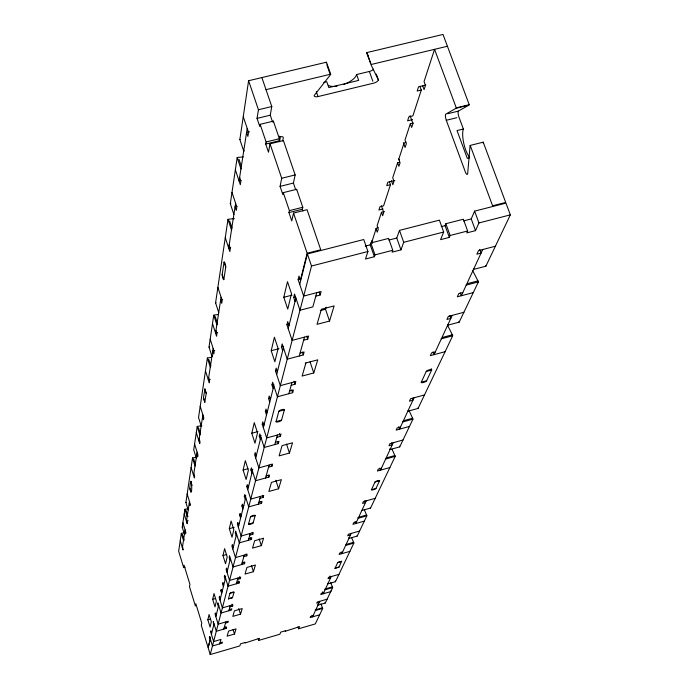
<?xml version="1.0" encoding="UTF-8"?>
<svg xmlns="http://www.w3.org/2000/svg" width="689" height="689" viewBox="0 0 689 689"><rect width="100%" height="100%" fill="white"/><g stroke="black" fill="none" stroke-linecap="round" stroke-linejoin="round"><path stroke-width="1.03" d="M183.929 532.838L182.008 533.2A2.532 0.603 -17.2 0 0 181.319 533.364L178.658 551.252L183.662 567.615L185.074 567.219M184.962 534.121A2.575 0.611 -17.2 0 1 184.428 534.285L182.24 527.154L184.893 509.3A2.644 0.663 -17.2 0 1 185.617 509.128L188.622 508.585M188.2 509.938L185.901 502.514L192.524 457.944A2.885 0.784 -17.3 0 1 193.316 457.763L196.951 457.16M201.851 425.69L198.027 426.293A3.032 0.87 -17.4 0 0 197.2 426.482L193.73 449.857L196.244 457.901A2.937 0.801 -17.3 0 0 196.649 457.789M211.445 357.393L208.293 357.832A3.35 1.068 -17.6 0 0 207.38 358.022L198.535 417.543L201.188 425.966A3.083 0.887 -17.4 0 0 201.61 425.845M212.668 356.092A3.419 1.094 -17.6 0 1 211.962 356.308L209.008 347.075L213.754 315.157A3.548 1.197 -17.8 0 1 214.71 314.968L218.534 314.477M218.723 312.582L215.579 302.85L227.99 219.369A3.996 1.516 -18.2 0 1 229.075 219.162L234.415 218.62M233.89 214.537L230.315 203.72L237.171 157.557A4.28 1.74 -18.6 0 1 238.334 157.35L243.346 156.928M244.311 150.874A4.384 1.8 -18.8 0 1 243.708 151.037L239.85 139.54L248.591 80.734L326.465 62.199L330.703 74.179A4.642 1.998 -20.3 0 1 330.367 74.868L314.193 95.461A4.556 1.929 -20.1 0 0 318.017 96.572L373.55 83.18A4.547 1.903 -20.9 0 0 378.407 79.984L376.297 74.128M189.785 488.182C191.62 466.668 193.006 503.452 189.785 488.182L190.974 492.006M203.488 397.82L204.917 388.872L206.218 393.419L204.771 402.307L203.488 397.82L204.866 402.178M222.194 274.463L224.063 262.113A2.885 0.482 75.6 0 1 225.07 263.551A2.885 0.482 75.6 0 1 225.734 267.237L223.839 279.51A2.842 0.465 75.6 0 1 222.848 278.08A2.842 0.465 75.6 0 1 222.194 274.463L223.839 279.51M182.352 547.703L185.108 529.884M189.492 501.566L186.443 521.254L188.123 520.789M193.549 475.332L197.132 452.165M198.88 440.865L202.893 414.899M213.168 348.513L208.319 379.854L210.257 379.338M221.091 297.243L215.554 333.071L217.621 332.529M235.621 203.324L228.696 248.092L230.694 247.584M247.205 128.404L239.074 180.983L241.098 180.484M183.662 567.615L184.058 565.204L189.931 584.41L189.501 586.744L195.383 605.976L195.84 603.736L201.782 623.166L201.291 625.328L208.078 647.514L209.999 639.874L209.534 636.421L212.462 645.981L222.151 643.164L222.452 642.105L220.024 642.811M295.59 189.475L293.402 183.059L295.159 174.928L283.412 140.547L270.019 143.82L268.495 152.209L265.73 144.061L278.993 140.814L279.389 138.713L273.387 121.126L260.132 124.347L259.77 126.475L257.031 118.396L258.444 109.749L248.591 80.734M272.319 121.247L270.252 115.201L271.785 106.537L261.88 77.573M265.73 144.061L266.1 141.96L260.132 124.347M273.128 122.556L273.387 121.126M279.501 141.719L280.199 138.058L279.553 136.155M282.697 140.995L283.308 137.852A4.392 1.8 -19.3 0 0 279.519 136.878M302.962 211.084L302.333 209.232L302.79 207.268L296.658 189.303L283.282 192.636L282.869 194.634L280.07 186.383L281.706 178.262L270.019 143.82M315.82 296.132L320.161 295.004L321.134 291.533L303.677 296.072L298.13 279.588L299.009 276.039L300.404 280.165L307.165 253.233L320.747 249.762L307.044 209.68L293.531 213.082L291.774 220.919L288.958 212.6L289.389 210.636L283.282 192.636M296.546 189.802L296.658 189.303M207.845 619.833L209.086 614.545L211.342 621.866L210.067 627.068L207.845 619.833L210.601 619.041M212.668 599.344L214.029 593.565L216.389 601.196L214.994 606.888L212.668 599.344L215.554 598.517M222.978 555.558L224.605 548.651L227.198 556.945L225.536 563.748L222.978 555.558L226.707 554.507M229.308 528.678L231.108 521.039L233.847 529.729L232.004 537.256L229.308 528.678L234.208 527.309M243.114 470.053L245.327 460.665L248.384 470.217L246.119 479.475L243.114 470.053L247.988 468.718M251.778 433.252L254.275 422.667L257.531 432.761L254.982 443.199L251.778 433.252L257.979 431.572M271.216 350.727L274.394 337.214L278.115 348.479L274.859 361.811L271.216 350.727L278.976 348.677M283.799 297.286L287.477 281.672L291.499 293.686L287.735 309.094L283.799 297.286L292.119 295.125M221.677 593.384L220.868 590.766L221.195 589.457L222.004 592.084M225.182 579.449L224.347 576.753L224.692 575.367L228.05 586.167L239.083 583.015L239.471 581.645L236.706 582.429M249.78 535.129L252.803 534.276L253.268 532.614L241.124 536.033L237.395 524.217L237.817 522.512L238.747 525.474M240.582 518.18L239.634 515.183L240.073 513.426L241.021 516.431M242.881 509.042L241.917 506.002L242.364 504.184L243.329 507.242M245.293 499.439L244.311 496.356L244.776 494.478L248.72 506.889L261.519 503.323L262.044 501.463L258.831 502.359M259.96 498.293L263.189 497.389L263.723 495.494L250.753 499.103L246.748 486.537L247.23 484.6L248.229 487.743M251.907 473.11L250.882 469.889L251.39 467.84L255.524 480.767L268.908 477.072L269.477 475.04L266.126 475.961M260.339 439.556L259.253 436.171L259.813 433.889L264.206 447.471L278.322 443.613L278.967 441.348L275.428 442.312M276.797 437.343L280.363 436.37L281.017 434.053L266.686 437.954L262.225 424.183L262.819 421.806L263.939 425.259M266.505 415.019L265.368 411.522L265.98 409.059L267.125 412.565M269.743 402.135L268.589 398.578L269.218 396.011L270.389 399.577M273.171 388.51L271.983 384.884L272.646 382.214L277.417 396.786L292.661 392.687L293.411 390.034L289.587 391.059M291.189 385.254L295.047 384.221L295.814 381.499L280.328 385.651L275.462 370.863L276.16 368.081L277.374 371.784M282.679 350.675L281.422 346.877L282.163 343.906L287.218 359.193L303.289 354.93L304.125 351.967L300.094 353.035M303.634 340.22L307.733 339.134L308.603 336.043L292.119 340.392L286.917 324.752L287.701 321.591L289.001 325.509M295.047 301.481L293.695 297.45L294.539 294.057L299.973 310.265L312.84 306.906L316.776 292.661M211.394 634.319L214.012 623.881M215.838 616.638L218.68 605.33M219.989 600.119L225.527 578.062M227 572.232L230.427 558.572M232.822 549.055L236.585 534.096M238.325 527.163L245.758 497.579M247.747 489.672L252.424 471.069M255.705 457.996L260.916 437.282M263.344 427.619L273.834 385.849M276.677 374.549L283.42 347.721M288.217 328.653L295.891 298.096M210.386 639.211L208.199 647.901L210.223 654.55L239.85 645.912L240.521 643.845L245.267 642.467L245.095 642.983L259.486 638.324L258.728 640.408L279.88 634.233L280.742 632.123L285.444 630.754L285.229 631.288L299.56 626.645L298.613 628.773L315.329 623.898L322.71 608.421L320.928 603.857M299.741 284.385L307.406 253.948L363.74 239.522L367.926 251.511L365.489 259.021L374.377 256.73L375.005 254.861L370.837 242.959L388.587 238.411L392.782 250.279L392.11 252.157L400.955 249.874L403.711 242.304L399.482 230.376L439.393 220.153L443.682 232.021L440.572 239.651L449.331 237.395L450.124 235.492L445.852 223.718L463.352 219.231L467.642 230.979L466.815 232.882L475.531 230.634L478.95 222.943L474.609 211.135L505.959 203.117L510.342 214.865L485.874 266.195L473.507 269.433A4.444 1.275 75.8 0 1 473.403 269.141M210.223 654.55L311.514 266.023L307.406 253.948M228.481 598.819L229.937 593.375A2.136 0.439 -17.5 0 1 232.107 592.299A2.136 0.439 -17.5 0 1 234.002 592.213L232.494 597.664L228.481 598.819L232.494 597.664M248.522 524.157L250.486 516.862A2.472 0.586 -17.7 0 1 253.018 515.544A2.472 0.586 -17.7 0 1 255.188 515.553L253.164 522.856A2.437 0.568 -17.7 0 1 250.667 524.157A2.437 0.568 -17.7 0 1 248.522 524.157L253.164 522.856M276.056 421.625L278.821 411.324A2.937 0.827 -18.1 0 1 281.87 409.628A2.937 0.827 -18.1 0 1 284.402 409.817L281.551 420.135A2.894 0.801 -18.1 0 1 278.554 421.789A2.894 0.801 -18.1 0 1 276.056 421.625L281.551 420.135M219.731 643.862L220.954 639.426L213.616 641.562L210.653 631.908L210.929 630.814L211.669 633.234M223.813 629.109L225.785 621.943M228.877 610.755L230.298 605.605M236.327 583.807L237.92 578.037M241.65 564.532L244.251 555.119M248.341 540.322L250.236 533.467M258.323 504.21L260.476 496.399M265.566 477.994L269.141 465.066M274.799 444.577L277.443 435.026M288.855 393.712L291.947 382.533M299.276 355.989L304.486 337.128M213.728 625.018L213.263 621.418L216.294 631.279L226.311 628.377L226.629 627.248L224.123 627.972M229.954 606.854L232.581 606.096L232.934 604.847L222.392 607.879L219.188 597.535L219.507 596.261L220.308 598.844M237.533 579.432L240.315 578.639L240.711 577.236L229.549 580.422L226.147 569.502L226.5 568.072L227.353 570.802M230.057 560.071L229.179 557.28L229.558 555.782L233.054 566.978L244.517 563.723L244.931 562.233L242.063 563.051M243.828 556.643L246.74 555.825L247.17 554.292L235.5 557.599L231.926 546.213L232.322 544.646L233.209 547.497M236.172 535.732L235.259 532.821L235.664 531.176L239.341 542.854L251.339 539.478L251.795 537.851L248.789 538.695M268.555 467.168L271.957 466.238L272.551 464.128L258.883 467.883L254.646 454.706L255.188 452.544L256.248 455.851M305.899 362.982L302.135 376.065L313.771 372.947L317.758 359.83L305.21 363.137M329.531 321.057L334.131 305.899L321.401 309.232L317.043 324.338L329.531 321.057L325.509 309.223L326.112 307.173M234.475 634.044L236.034 628.911L228.593 631.072L227.12 636.171L234.475 634.044L233.071 629.513M240.504 614.175L242.209 608.568L234.432 610.807L232.83 616.388L240.504 614.175L238.738 608.508M253.406 571.706L255.438 565.014L246.946 567.426L245.026 574.092L253.406 571.706L251.468 565.557M261.32 545.636L263.577 538.221L254.646 540.744L252.51 548.125L261.32 545.636L259.202 538.953M278.597 488.759L281.362 479.647L271.466 482.386L268.848 491.472L278.597 488.759L275.85 480.267M289.44 453.052L292.558 442.777L282.059 445.654L279.114 455.885L289.44 453.052L286.512 444.086M374.377 256.73L370.226 244.853L370.837 242.959M384.496 211.549L381.482 212.315L377.098 225.751L378.287 229.11L377.271 232.202L375.927 228.378M389.423 181.741L390.474 184.686L383.584 205.839L379.932 206.769L378.89 210.016L383.041 208.956M399.525 162.303L397.613 162.776L392.721 177.788L393.979 181.319L392.851 184.764L391.421 180.759M413.305 123.021L410.317 123.753L405.003 140.074L406.321 143.725L405.098 147.472L403.349 142.623M419.902 86.228L421.298 90.044L412.883 115.873L408.87 116.863L407.595 120.816L412.59 119.585M400.955 249.874L396.769 238.041L399.482 230.376M449.331 237.395L445.077 225.639L445.852 223.718M475.531 230.634L471.233 218.921L474.609 211.135M319.739 601.325L312.539 616.87L312.031 615.294M331.194 576.598L323.236 593.78L322.59 591.808M335.069 568.236L337.722 562.508L341.658 561.216L339.005 567.107L335.069 568.236L339.005 567.107M351.201 533.424L341.822 553.672L341.236 551.898M366.298 500.825L355.774 523.545L355.102 521.504M371.457 489.698L375.005 482.042A2.437 0.568 -18.6 0 1 377.632 480.698A2.437 0.568 -18.6 0 1 379.596 480.758L375.987 488.432A2.411 0.56 -18.6 0 1 373.404 489.75A2.411 0.56 -18.6 0 1 371.457 489.698L375.987 488.432M393.221 442.717L380.509 470.165L379.82 468.132M414.037 397.794L399.491 429.187L398.655 426.758M421.246 382.24L426.233 371.474A2.902 0.801 -19.4 0 1 429.402 369.752A2.902 0.801 -19.4 0 1 431.658 370.01L426.586 380.793A2.859 0.784 -19.3 0 1 423.468 382.473A2.859 0.784 -19.3 0 1 421.246 382.24L426.586 380.793M452.225 315.373L434.01 354.68L433.002 351.821M482.731 249.521L461.32 295.745L460.278 292.877M317.801 604.623A2.584 0.431 73.9 0 0 317.965 605.157L325.277 603.039L332.649 587.579A2.661 0.465 73.9 0 0 332.399 586.89L330.556 582.334M327.637 583.342A2.704 0.474 73.9 0 0 327.809 583.902L335.448 581.705L353.862 543.078A2.902 0.56 74 0 0 353.586 542.338L351.545 537.446M348.686 537.833A2.954 0.56 74.1 0 0 348.875 538.445L357.203 536.076L366.867 515.803A3.049 0.62 74.1 0 0 366.582 515.028L364.205 509.481M361.811 510.515L370.561 508.051L395.202 456.376A3.376 0.758 74.4 0 0 394.875 455.532L391.998 449.116M389.836 448.84A3.445 0.767 74.5 0 0 390.06 449.547L399.732 446.868L412.952 419.136A3.574 0.853 74.6 0 0 412.608 418.249L409.068 410.575M407.724 410.988A3.652 0.861 74.7 0 0 407.81 411.238L418.059 408.431L452.699 335.776A4.031 1.077 75.2 0 0 452.294 334.794L447.445 324.941M447.566 324.95A4.134 1.102 75.3 0 0 447.661 325.217L459.193 322.142L478.381 281.913A4.332 1.24 75.6 0 0 477.942 280.871L472.628 270.527M331.194 590.619L330.72 591.618L320.738 594.504L321.298 593.281L323.804 592.557M466.772 105.667L455.989 108.311L445.602 114.253A4.573 1.326 77.2 0 0 446.3 120.291L465.351 171.966A4.599 1.352 76.7 0 0 467.642 173.981L470.036 146.189A4.685 1.395 76.9 0 1 470.208 145.422L483.213 142.175L505.7 202.428L492.601 205.778L470.208 145.422M447.721 113.728L458.297 111.127L468.925 105.133A4.668 1.404 77.4 0 0 469.218 104.685L443.01 34.45L366.875 52.579A4.625 1.998 -21.1 0 0 366.884 53.182L370.458 63.112M313.056 615.751L310.67 616.448L310.162 617.559L319.67 614.795M225.467 623.106L228.007 622.374L228.335 621.211L218.155 624.148L215.063 614.14L215.364 612.952L216.131 615.458M327.111 599.189L317.284 602.031L316.742 603.219L319.196 602.505M209.267 637.489L210.472 637.144M316.458 609.507L322.478 607.758M322.71 608.421L315.484 610.514L315.252 609.86M338.945 574.368L328.61 577.339L328.007 578.648L330.591 577.907L329.962 575.995M229.213 609.532L231.831 608.783L231.487 610.006L221.057 613.012L217.888 602.763L217.578 604.003L218.37 606.561M326.112 588.707L332.399 586.89M332.649 587.579L325.096 589.758A2.661 0.456 73.9 0 0 324.855 589.069M342.485 552.225L339.78 553L339.117 554.447L349.917 551.355M220.868 590.766L222.202 590.387M229.937 593.375L234.002 592.213M337.722 562.508L341.701 561.371M359.598 531.038L348.393 534.225L347.687 535.766L350.477 534.974M224.347 576.753L225.725 576.366M346.739 544.293L353.586 542.338M353.862 543.078L345.637 545.421A2.902 0.543 74.1 0 0 345.508 545.042M359.382 517.06L366.582 515.028M366.867 515.803L358.228 518.24A3.049 0.603 74.1 0 0 357.944 517.465M356.523 521.926L353.664 522.736L352.923 524.346L364.335 521.117M237.395 524.217L238.911 523.786M375.195 498.328L363.327 501.661L362.535 503.401L365.497 502.574L364.843 500.636M241.917 506.002L243.872 505.45M381.413 468.219L378.278 469.088L377.383 471.035L389.871 467.555M239.634 515.183L241.176 514.752M250.486 516.862L255.188 515.553M375.005 482.042L379.596 480.758M402.996 440.013L389.965 443.621L388.992 445.731L392.248 444.827L391.593 442.932M246.748 486.537L248.686 486.003M244.311 496.356L245.904 495.916M386.934 457.737L394.875 455.532M395.202 456.376L385.668 459.029A3.376 0.741 74.4 0 0 385.513 458.59M404.202 420.557L412.608 418.249M412.952 419.136L402.867 421.901A3.583 0.835 74.6 0 0 402.695 421.444M400.516 426.973L397.174 427.886L396.158 430.108L409.473 426.439M250.882 469.889L252.872 469.347M424.484 394.943L410.549 398.742L409.438 401.162L412.918 400.214L412.211 398.199M262.225 424.183L264.214 423.64M259.253 436.171L261.165 435.655M265.368 411.522L267.392 410.98M278.821 411.324L284.402 409.817M426.233 371.474L431.658 370.01L431.159 368.606M442.855 337.326L452.294 334.794M452.699 335.776L441.365 338.807A4.039 1.059 75.2 0 0 441.27 338.549M271.983 384.884L273.877 384.376M435.293 351.915L431.572 352.914L430.306 355.67L445.111 351.691M268.589 398.578L270.648 398.018M463.904 312.272L448.324 316.406L446.928 319.455L450.813 318.421L449.814 315.631M275.462 370.863L277.4 370.346M462.819 292.506L458.805 293.566L457.324 296.795L473.291 292.584M281.422 346.877L283.42 346.352M286.917 324.752L288.975 324.209M467.84 283.532L477.942 280.871M214.761 350.4L212.789 350.916L213.788 354.025L214.158 351.623L210.179 339.186M478.381 281.913L466.246 285.1A4.332 1.214 75.6 0 0 466.143 284.824M320.316 310.584L325.509 309.223M222.642 299.5L220.669 300.008L221.737 303.306L222.168 300.55L217.888 287.339M293.695 297.45L295.659 296.933M495.391 246.231L478.51 250.624L476.857 254.215L481.068 253.121L479.673 249.34M365.291 246.119L370.226 244.853M388.915 240.056L396.769 238.041M441.184 226.638L445.077 225.639M463.499 220.911L471.233 218.921M311.514 266.023L367.926 251.511M403.711 242.304L443.682 232.021M478.95 222.943L510.342 214.865M375.005 254.861L392.782 250.279M450.124 235.492L467.642 230.979M298.13 279.588L300.309 279.028M390.474 184.686L386.736 185.625L387.838 182.197L394.84 180.44M289.389 210.636L302.79 207.268M288.958 212.6L302.333 209.232M237.05 206.304L235.087 206.795L236.284 210.438L236.827 206.976L231.995 192.386M469.691 157.764L467.297 158.367L457.022 130.565L463.361 128.998L458.977 117.164A4.573 1.352 77.2 0 1 458.297 111.127M281.706 178.262L295.159 174.928M280.07 186.383L293.402 183.059M446.3 120.291L456.867 117.69M266.1 141.96L279.389 138.713M455.989 108.311A4.668 1.369 77.3 0 0 456.273 107.863L469.218 104.685M425.776 85.083L418.524 86.84L417.172 91.043L421.298 90.044M249.521 131.78L246.576 132.495L247.894 136.405L248.531 132.322L243.251 116.665M258.444 109.749L271.785 106.537M257.031 118.396L270.252 115.201M266.014 89.665L330.703 74.179M378.407 79.984L371.173 65.102A4.634 1.972 -21 0 1 371.164 64.499L447.411 46.249M323.778 82.413L326.75 81.698L328.817 87.581L358.693 80.389L356.601 74.533L369.347 71.475A4.539 1.921 -20.9 0 0 373.671 69.15M366.884 53.182L368.271 56.05M456.273 107.863L434.561 49.324L424.054 81.595L425.466 85.436L424.079 89.665L422.667 85.832M410.076 115.631L412.952 123.546L411.669 127.456L410.317 123.753M366.875 52.579L371.164 64.499M369.347 71.475L372.852 81.224M398.698 158.935L400.076 162.759L398.897 166.35L397.613 162.776M381.318 205.675L383.739 212.505L382.679 215.717L381.482 212.315M326.844 64.878L330.014 73.869M371.698 240.78L372.542 243.183M316.303 91.654L318.017 96.572M293.531 213.082L307.165 253.233M319.179 292.102L320.161 295.004M306.76 336.215L307.733 339.134M310.059 361.846L313.771 372.947M238.962 159.237L241.477 166.772M302.333 352.062L303.289 354.93M237.171 157.557L240.952 168.865A4.289 1.722 -18.6 0 1 241.538 168.745M239.643 177.297L240.892 181.043L240.315 184.712L235.354 169.804M294.048 381.206L295.047 384.221M291.68 389.716L292.661 392.687M229.652 220.936L231.995 228.033M227.99 219.369L231.495 230.014A4.005 1.499 -18.2 0 1 231.771 229.945M229.179 244.948L230.333 248.445L229.842 251.58L225.269 237.645M224.063 262.113L225.734 267.237M279.45 433.57L280.363 436.37M277.658 441.58L278.322 443.613M271.32 464.265L271.957 466.238M268.279 475.134L268.908 477.072M215.226 316.561L217.483 323.554M213.754 315.157L216.837 324.752A3.548 1.18 -17.8 0 1 217.328 324.64M215.941 330.539L216.966 333.717L216.57 336.241L212.496 323.572M262.587 495.52L263.189 497.389M260.924 501.463L261.519 503.323M298.01 626.895L298.613 628.773M208.776 359.348L210.894 365.988M207.38 358.022L210.283 367.134M208.664 377.632L209.611 380.629L209.267 382.843L205.468 370.889M252.183 532.321L252.803 534.276M204.822 389.018L206.218 393.419M250.718 537.532L251.339 539.478M200.198 406.338L203.798 417.749L203.488 419.73L202.592 416.888M246.145 553.93L246.74 555.825M243.932 561.854L244.517 563.723M198.466 427.68L200.206 433.226M197.2 426.482L199.819 434.802A3.032 0.861 -17.4 0 1 200.241 434.699M199.164 439.014L200.034 441.778L199.741 443.613L196.296 432.614M239.677 576.598L240.315 578.639M258.134 638.522L258.728 640.408M238.446 580.991L239.083 583.015M194.591 444.052L197.976 454.878L197.7 456.643L196.856 453.939M193.73 459.089L195.383 464.386M192.524 457.944L195.013 465.893A2.885 0.775 -17.3 0 1 195.409 465.79M193.807 473.679L194.625 476.306L194.367 477.951L191.111 467.486M231.986 604.167L232.581 606.096M223.727 585.228L222.9 582.567L222.564 583.919L223.391 586.572M190.784 481.585L191.981 485.452M187.158 494.047L190.267 504.081L190.035 505.58L189.26 503.073M225.742 626.534L226.311 628.377M185.996 510.351L187.882 516.466M184.893 509.3L187.158 516.638A2.644 0.655 -17.2 0 1 187.709 516.509M186.667 519.842L187.193 523.683L184.204 513.968M182.904 522.701L185.849 532.287L185.634 533.639L184.902 531.245M182.37 534.371L184.17 540.254M181.319 533.364L183.481 540.426M182.551 546.42L183.067 550.029L180.225 540.736M335.448 581.705A2.704 0.482 73.9 0 1 335.224 580.956M325.277 603.039A2.584 0.439 73.9 0 1 325.062 602.324M485.874 266.195A4.444 1.3 75.8 0 1 485.667 265.609M459.193 322.142A4.125 1.128 75.3 0 1 458.926 321.307M469.011 156.446A16.002 4.754 77 0 1 463.619 142.606A16.002 4.754 77 0 1 463.361 128.998M483.032 142.942A4.685 1.43 76.9 0 1 483.213 142.175M418.059 408.431A3.643 0.887 74.7 0 1 417.896 407.94M399.732 446.868A3.436 0.784 74.5 0 1 399.508 446.162M370.561 508.051A3.1 0.637 74.2 0 1 370.363 507.405M357.203 536.076A2.945 0.577 74.1 0 1 357.074 535.672M372.473 242.132A2.799 0.965 -19.7 0 1 371.965 241.529L376.091 228.851A2.842 0.999 -19.8 0 1 378.132 227.344M399.319 159.917A3.083 1.163 -20.5 0 1 398.785 159.168L403.78 143.829A3.135 1.206 -20.7 0 1 406.062 142.063M326.465 62.199A4.634 2.024 -20.4 0 1 326.138 62.888M356.601 74.533A15.856 6.752 -20.5 0 1 343.768 84.489M337.007 86.22A15.856 6.752 -20.5 0 1 328.3 85.298M182.947 526.93A2.567 0.62 -17.2 0 1 182.24 527.154M186.461 502.341A2.687 0.68 -17.2 0 1 185.901 502.514M209.714 346.86A3.411 1.102 -17.6 0 1 209.008 347.075M216.079 302.712A3.617 1.24 -17.8 0 1 215.579 302.85M230.884 203.556A4.082 1.585 -18.3 0 1 230.315 203.72M240.16 139.462A4.375 1.826 -18.8 0 1 239.85 139.54"/></g></svg>
